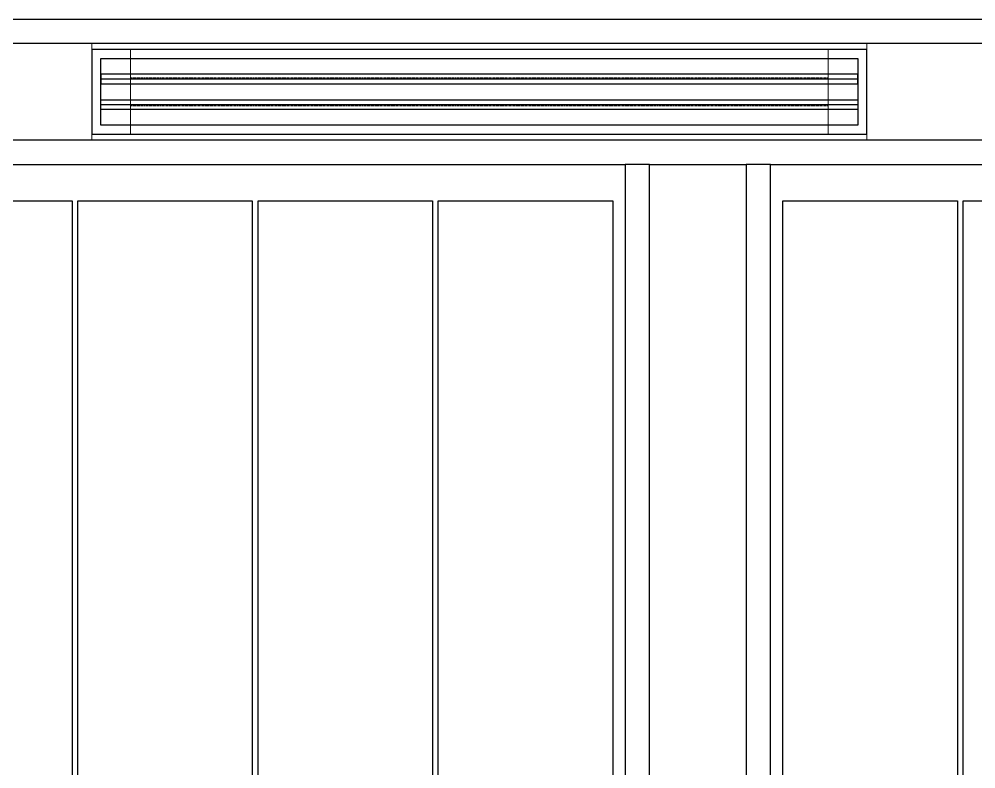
# Model space of a CAD drawing. Header units: millimetres. Extents: x -962357 to -591296, y -223672 to 59420.
# Drawn here: x -760955 to -758980, y -173641 to -172094 of the extents above; entities that cross this region are included whole.
import ezdxf

# ---------------------------------------------------------------- set-up
doc = ezdxf.new("R2010")
doc.units = ezdxf.units.MM
doc.linetypes.add('DPA_Hidden 50', pattern=[3, 2, -1])
for name, color, linetype in [('000 - WIPEOUT', 250, 'Continuous'), ('001 - ASCESSORIES', 251, 'Continuous'), ('A04_TUBE SERIES', 2, 'Continuous'), ('A11_ALU.SOLID SHEET', 2, 'Continuous')]:
    doc.layers.add(name, color=color, linetype=linetype)
doc.layers.add('A-GLAZ-CURT', color=2, linetype='Continuous', lineweight=9)

# ---------------------------------------------------------------- blocks, each defined once
blk = doc.blocks.new('*U4623')
at = {"layer": '001 - ASCESSORIES', "color": 0, "linetype": 'ByBlock'}
blk.add_lwpolyline([(800, 87.5), (-800, 87.5), (-800, -87.5), (800, -87.5)], close=True, dxfattribs=at)
at = {"layer": '001 - ASCESSORIES', "linetype": 'ByBlock'}
for points in [[(-781.5, 69), (781.5, 69), (781.5, -69), (-781.5, -69)], [(781.5, 36.3), (-781.5, 36.3), (-781.5, 16.3), (781.5, 16.3)], [(-781.5, -16.3), (781.5, -16.3), (781.5, -36.3), (-781.5, -36.3)]]:
    blk.add_lwpolyline(points, close=True, dxfattribs=at)
for points in [[(781.5, 26.3), (-781.5, 26.3)], [(-781.5, -26.3), (781.5, -26.3)]]:
    blk.add_lwpolyline(points, dxfattribs=at)
blk = doc.blocks.new('*U4837')
blk.add_attdef('EXTR.OVL-LENGTH_', (-25, -59.1), '', height=5)
blk.add_wipeout([(-25, 25), (25, -25), (25, 6873.5), (-25, 6823.5)]).dxf.layer = '000 - WIPEOUT'
at = {"layer": 'A04_TUBE SERIES', "color": 0}
blk.add_lwpolyline([(-25, 25), (25, -25), (25, 6873.5), (-25, 6823.5)], close=True, dxfattribs=at)
blk = doc.blocks.new('*U4838')
blk.add_attdef('EXTR.OVL-LENGTH_', (-25, -59.1), '', height=5)
blk.add_wipeout([(-25, -25), (25, 25), (25, 6317.5), (-25, 6367.5)]).dxf.layer = '000 - WIPEOUT'
at = {"layer": 'A04_TUBE SERIES', "color": 0}
blk.add_lwpolyline([(-25, -25), (25, 25), (25, 6317.5), (-25, 6367.5)], close=True, dxfattribs=at)
blk = doc.blocks.new('*U4829')
blk.add_attdef('EXTR.OVL-LENGTH_', (-25, -59.1), '', height=5)
blk.add_wipeout([(-25, 0), (25, 0), (25, 1900), (-25, 1900)]).dxf.layer = '000 - WIPEOUT'
blk.add_point((0, 0))
at = {"layer": 'A04_TUBE SERIES', "color": 0}
blk.add_lwpolyline([(-25, 0), (25, 0), (25, 1900), (-25, 1900)], close=True, dxfattribs=at)
blk = doc.blocks.new('*U4830')
blk.add_attdef('EXTR.OVL-LENGTH_', (-25, -59.1), '', height=5)
blk.add_wipeout([(-25, 0), (25, 0), (25, 1900), (-25, 1900)]).dxf.layer = '000 - WIPEOUT'
blk.add_point((0, 0))
at = {"layer": 'A04_TUBE SERIES', "color": 0}
blk.add_lwpolyline([(-25, 0), (25, 0), (25, 1900), (-25, 1900)], close=True, dxfattribs=at)
blk = doc.blocks.new('*U4729')
at = {"color": 6}
blk.add_point((-37.5, 0), dxfattribs=at)
at = {"color": 3}
for points in [[(-875, 924), (875, 924), (875, 564), (-875, 564)], [(-875, 552), (875, 552), (875, 192), (-875, 192)], [(-875, -192), (875, -192), (875, -552), (-875, -552)], [(-875, -564), (875, -564), (875, -924), (-875, -924)]]:
    blk.add_wipeout(points, dxfattribs=at).dxf.layer = '000 - WIPEOUT'
at = {"layer": 'A11_ALU.SOLID SHEET', "color": 0, "linetype": 'ByBlock'}
for points in [[(875, 564), (-875, 564), (-875, 924), (875, 924)], [(875, 192), (-875, 192), (-875, 552), (875, 552)], [(875, -552), (-875, -552), (-875, -192), (875, -192)], [(875, -924), (-875, -924), (-875, -564), (875, -564)]]:
    blk.add_lwpolyline(points, close=True, dxfattribs=at)
at = {"color": 3}
blk.add_wipeout([(-875, 180), (875, 180), (875, -180), (-875, -180)], dxfattribs=at).dxf.layer = '000 - WIPEOUT'
at = {"layer": 'A11_ALU.SOLID SHEET', "color": 0, "linetype": 'ByBlock'}
blk.add_lwpolyline([(875, -180), (-875, -180), (-875, 180), (875, 180)], close=True, dxfattribs=at)
blk = doc.blocks.new('*U4839')
at = {"layer": 'A04_TUBE SERIES', "color": 0, "linetype": 'ByBlock', "xscale": -1, "rotation": 270}
blk.add_blockref('*U4837', (25, 2475), dxfattribs=at)
at = {"layer": 'A04_TUBE SERIES', "color": 0, "linetype": 'ByBlock', "rotation": 270}
blk.add_blockref('*U4838', (278, 2225), dxfattribs=at)
at = {"layer": 'A11_ALU.SOLID SHEET', "color": 0, "linetype": 'ByBlock', "rotation": 90}
for p in [(1249.8, 1250), (3449.3, 1250)]:
    blk.add_blockref('*U4729', p, dxfattribs=at)
at = {"layer": 'A04_TUBE SERIES', "color": 0, "linetype": 'ByBlock'}
for name, p in [('*U4829', (2224.5, 300)), ('*U4830', (2474.5, 300))]:
    blk.add_blockref(name, p, dxfattribs=at)
blk = doc.blocks.new('*U4956')
blk.add_blockref('*U4623', (-15325, 3530.5))
at = {"layer": 'A11_ALU.SOLID SHEET'}
blk.add_blockref('*U4839', (-17223.5, 1180.5), dxfattribs=at)
blk = doc.blocks.new('DPA_CP_Metal Ceiling Air Supply1 - Linear Diffuser Air Supply-V52-4160-01 UPPER PLATFORM LEVEL - REFLECTED CEILING PLAN')
at = {"layer": 'A-GLAZ-CURT'}
for p, q in [((-839353.2, 6974), (-839353.2, 7249)), ((-839353.2, 7249), (-837753.2, 7249)), ((-839353.2, 6974), (-839353.2, 7249)), ((-839353.2, 7249), (-837753.2, 7249)), ((-839353.2, 7249), (-837753.2, 7249)), ((-837753.2, 6974), (-837753.2, 7249)), ((-837753.2, 7249), (-837753.2, 6974)), ((-837753.2, 7199), (-839353.2, 7199)), ((-839273.2, 7199), (-839273.2, 7024)), ((-837833.2, 7199), (-837833.2, 7024)), ((-837753.2, 7024), (-839353.2, 7024)), ((-839353.2, 6974), (-837753.2, 6974)), ((-837753.2, 6974), (-839353.2, 6974)), ((-837753.2, 6974), (-839353.2, 6974))]:
    blk.add_line(p, q, dxfattribs=at)
at = {"layer": 'A-GLAZ-CURT', "linetype": 'DPA_Hidden 50'}
for p, q in [((-837833.2, 7140.7), (-839273.2, 7140.7)), ((-837833.2, 7082.4), (-839273.2, 7082.4))]:
    blk.add_line(p, q, dxfattribs=at)
blk = doc.blocks.new('*U340')
at = {"layer": '001 - ASCESSORIES', "color": 0, "linetype": 'ByBlock'}
blk.add_lwpolyline([(800, 87.5), (-800, 87.5), (-800, -87.5), (800, -87.5)], close=True, dxfattribs=at)
at = {"layer": '001 - ASCESSORIES', "linetype": 'ByBlock'}
for points in [[(-781.5, 69), (781.5, 69), (781.5, -69), (-781.5, -69)], [(781.5, 36.3), (-781.5, 36.3), (-781.5, 16.3), (781.5, 16.3)], [(-781.5, -16.3), (781.5, -16.3), (781.5, -36.3), (-781.5, -36.3)]]:
    blk.add_lwpolyline(points, close=True, dxfattribs=at)
for points in [[(781.5, 26.3), (-781.5, 26.3)], [(-781.5, -26.3), (781.5, -26.3)]]:
    blk.add_lwpolyline(points, dxfattribs=at)
blk = doc.blocks.new('*U473')
blk.add_attdef('EXTR.OVL-LENGTH_', (-25, -59.1), '', height=5)
blk.add_wipeout([(-25, 25), (25, -25), (25, 6873.5), (-25, 6823.5)]).dxf.layer = '000 - WIPEOUT'
at = {"layer": 'A04_TUBE SERIES', "color": 0}
blk.add_lwpolyline([(-25, 25), (25, -25), (25, 6873.5), (-25, 6823.5)], close=True, dxfattribs=at)
blk = doc.blocks.new('*U472')
blk.add_attdef('EXTR.OVL-LENGTH_', (-25, -59.1), '', height=5)
blk.add_wipeout([(-25, -25), (25, 25), (25, 6317.5), (-25, 6367.5)]).dxf.layer = '000 - WIPEOUT'
at = {"layer": 'A04_TUBE SERIES', "color": 0}
blk.add_lwpolyline([(-25, -25), (25, 25), (25, 6317.5), (-25, 6367.5)], close=True, dxfattribs=at)
blk = doc.blocks.new('*U470')
blk.add_attdef('EXTR.OVL-LENGTH_', (-25, -59.1), '', height=5)
blk.add_wipeout([(-25, 0), (25, 0), (25, 1900), (-25, 1900)]).dxf.layer = '000 - WIPEOUT'
blk.add_point((0, 0))
at = {"layer": 'A04_TUBE SERIES', "color": 0}
blk.add_lwpolyline([(-25, 0), (25, 0), (25, 1900), (-25, 1900)], close=True, dxfattribs=at)
blk = doc.blocks.new('*U471')
blk.add_attdef('EXTR.OVL-LENGTH_', (-25, -59.1), '', height=5)
blk.add_wipeout([(-25, 0), (25, 0), (25, 1900), (-25, 1900)]).dxf.layer = '000 - WIPEOUT'
blk.add_point((0, 0))
at = {"layer": 'A04_TUBE SERIES', "color": 0}
blk.add_lwpolyline([(-25, 0), (25, 0), (25, 1900), (-25, 1900)], close=True, dxfattribs=at)
blk = doc.blocks.new('*U674')
at = {"color": 6}
blk.add_point((-37.5, 0), dxfattribs=at)
at = {"color": 3}
for points in [[(-875, 924), (875, 924), (875, 564), (-875, 564)], [(-875, 552), (875, 552), (875, 192), (-875, 192)], [(-875, -192), (875, -192), (875, -552), (-875, -552)], [(-875, -564), (875, -564), (875, -924), (-875, -924)]]:
    blk.add_wipeout(points, dxfattribs=at).dxf.layer = '000 - WIPEOUT'
at = {"layer": 'A11_ALU.SOLID SHEET', "color": 0, "linetype": 'ByBlock'}
for points in [[(875, 564), (-875, 564), (-875, 924), (875, 924)], [(875, 192), (-875, 192), (-875, 552), (875, 552)], [(875, -552), (-875, -552), (-875, -192), (875, -192)], [(875, -924), (-875, -924), (-875, -564), (875, -564)]]:
    blk.add_lwpolyline(points, close=True, dxfattribs=at)
at = {"color": 3}
blk.add_wipeout([(-875, 180), (875, 180), (875, -180), (-875, -180)], dxfattribs=at).dxf.layer = '000 - WIPEOUT'
at = {"layer": 'A11_ALU.SOLID SHEET', "color": 0, "linetype": 'ByBlock'}
blk.add_lwpolyline([(875, -180), (-875, -180), (-875, 180), (875, 180)], close=True, dxfattribs=at)
blk = doc.blocks.new('*U691')
at = {"layer": 'A04_TUBE SERIES', "color": 0, "linetype": 'ByBlock', "xscale": -1, "rotation": 270}
blk.add_blockref('*U473', (25, 2475), dxfattribs=at)
at = {"layer": 'A04_TUBE SERIES', "color": 0, "linetype": 'ByBlock', "rotation": 270}
blk.add_blockref('*U472', (278, 2225), dxfattribs=at)
at = {"layer": 'A11_ALU.SOLID SHEET', "color": 0, "linetype": 'ByBlock', "rotation": 90}
for p in [(1249.8, 1250), (3449.3, 1250)]:
    blk.add_blockref('*U674', p, dxfattribs=at)
at = {"layer": 'A04_TUBE SERIES', "color": 0, "linetype": 'ByBlock'}
for name, p in [('*U470', (2224.5, 300)), ('*U471', (2474.5, 300))]:
    blk.add_blockref(name, p, dxfattribs=at)

msp = doc.modelspace()

# ---------------------------------------------------------------- block references
at = {"layer": 'A-GLAZ-CURT'}
msp.add_blockref('DPA_CP_Metal Ceiling Air Supply1 - Linear Diffuser Air Supply-V52-4160-01 UPPER PLATFORM LEVEL - REFLECTED CEILING PLAN', (78548, -179355.5), dxfattribs=at)

# ---------------------------------------------------------------- next in the draw order: block references
msp.add_blockref('*U4956', (-744680, -175774.4))

# ---------------------------------------------------------------- next in the draw order: block references
msp.add_blockref('*U340', (-760005, -172243.9))

# ---------------------------------------------------------------- next in the draw order: block references
at = {"layer": 'A11_ALU.SOLID SHEET'}
msp.add_blockref('*U691', (-761903.5, -174593.9), dxfattribs=at)

doc.saveas('drawing.dxf')
